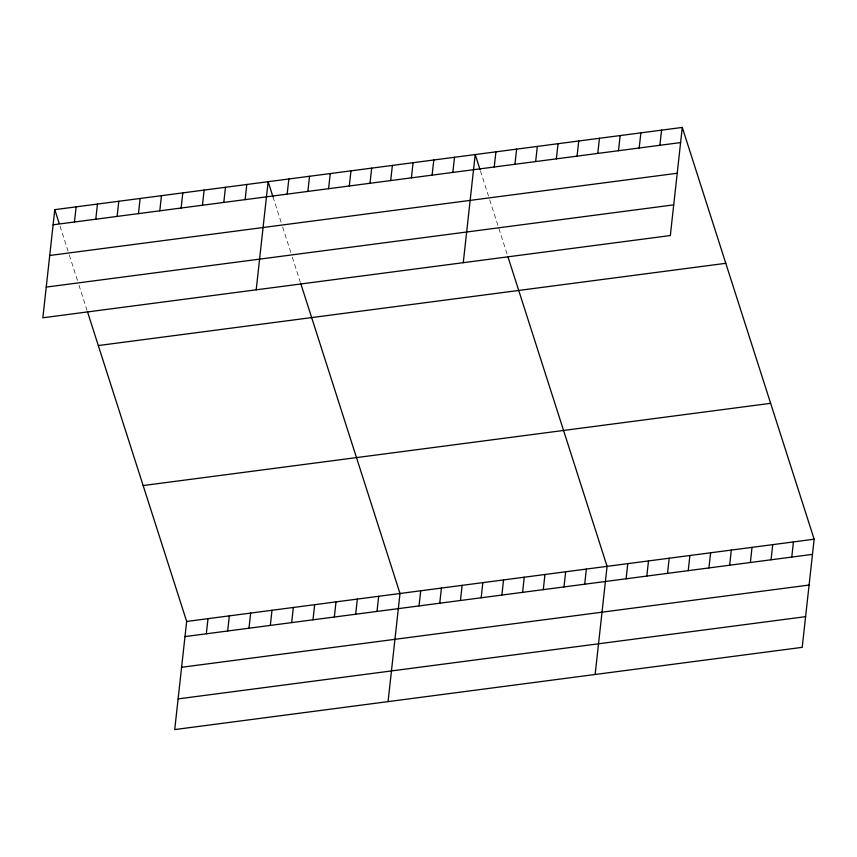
<?xml version="1.0" encoding="UTF-8"?>
<svg xmlns="http://www.w3.org/2000/svg" width="857" height="857" viewBox="0 0 857 857"><rect width="100%" height="100%" fill="white"/><g stroke="black" fill="none" stroke-linecap="round" stroke-linejoin="round"><path stroke-width="0.64" stroke-dasharray="4.29 3.21" d="M480.445 170.918L488.501 196.082M489.711 199.863L507.44 255.225M272.965 196.799L281.835 224.48M282.639 226.998L291.101 253.415M292.312 257.196L300.368 282.36M60.022 226.012L68.089 251.176M69.288 254.958L77.751 281.375M78.962 285.156L87.028 310.32"/><path stroke-width="1.29" d="M54.784 209.654L42.85 317.786L670.335 235.546L682.279 127.425L54.784 209.654L59.219 223.495M74.452 222.006L76.123 206.858M95.78 219.21L97.452 204.062M117.12 216.414L118.791 201.266M138.448 213.618L140.13 198.47M159.788 210.822L161.459 195.675M181.127 208.026L182.798 192.879M202.456 205.23L204.127 190.083M223.795 202.434L225.466 187.287M87.425 311.573L186.665 621.454L174.721 729.575L802.216 647.346L814.15 539.214L682.279 127.425M245.123 199.638L246.795 184.491M206.323 633.794L207.994 618.658M256.2 289.827L268.134 181.695L272.965 196.799M227.662 630.998L229.333 615.862M287.17 194.132L288.841 178.984M248.991 628.202L250.662 613.066M307.877 191.411L309.548 176.274M270.33 625.406L272.001 610.27M328.585 188.701L330.256 173.553M291.659 622.611L293.34 607.474M349.292 185.99L350.963 170.843M312.998 619.815L314.669 604.678M369.999 183.269L371.67 168.133M334.337 617.019L336.008 601.882M390.706 180.559L392.377 165.412M355.666 614.223L357.337 599.086M411.414 177.849L413.085 162.701M377.005 611.427L378.676 596.29M432.121 175.128L433.792 159.991M388.071 701.615L400.005 593.494L300.775 283.613M452.828 172.418L454.499 157.27M419.041 605.92L420.712 590.773M463.262 262.692L475.207 154.56L480.038 169.665M439.748 603.21L441.419 588.063M494.243 166.997L495.914 151.85M460.455 600.489L462.127 585.352M514.95 164.276L516.621 149.129M481.163 597.779L482.834 582.631M535.657 161.566L537.328 146.418M501.87 595.069L503.541 579.921M556.364 158.856L558.036 143.708M522.577 592.348L524.248 577.211M577.072 156.135L578.743 140.987M543.284 589.637L544.956 574.49M597.779 153.424L599.45 138.277M563.992 586.927L565.663 571.78M618.486 150.714L620.157 135.567M584.699 584.217L586.37 569.069M639.193 147.993L640.865 132.846M595.144 674.48L607.077 566.348L507.847 256.479M659.901 145.283L661.572 130.135M626.113 578.786L627.785 563.638M646.821 576.075L648.492 560.928M667.528 573.354L669.199 558.207M688.235 570.644L689.906 555.497M708.943 567.934L710.614 552.786M729.65 565.213L731.321 550.065M750.357 562.503L752.028 547.355M771.064 559.792L772.735 544.645M791.772 557.071L793.443 541.935M53.113 224.802L680.608 142.573M49.727 255.482L677.212 173.253M46.235 287.095L673.731 204.866M98.309 345.553L725.793 263.313M143.14 485.555L770.636 403.326M186.665 621.454L814.15 539.214M184.994 636.59L812.479 554.361M181.598 667.282L809.094 585.042M178.117 698.894L805.601 616.654"/></g></svg>
